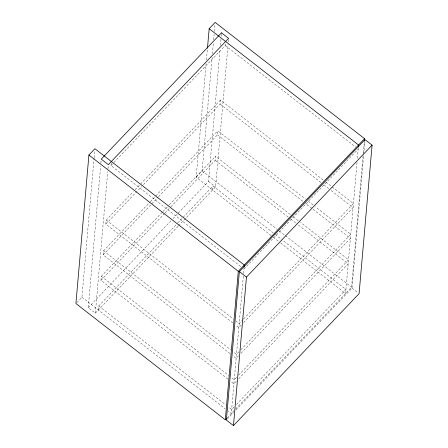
<?xml version="1.0" encoding="UTF-8"?>
<svg xmlns="http://www.w3.org/2000/svg" width="448" height="448" viewBox="0 0 448 448"><rect width="100%" height="100%" fill="white"/><g stroke="black" fill="none" stroke-linecap="round" stroke-linejoin="round"><path stroke-width="0.34" stroke-dasharray="2.24 1.68" d="M76.838 302.557L81.911 297.231L94.052 158.474M94.114 157.774L94.786 150.108M178.086 226.268L95.346 313.169L88.25 307.647L100.638 166.102M100.878 163.313L101.186 159.83M95.346 313.169L107.733 171.629M107.974 168.84L108.282 165.351M98.347 310.022L98.7 305.99L177.285 223.451M227.83 379.098L100.946 280.319L101.298 276.287L162.529 211.977M230.059 353.64L103.174 254.856L103.527 250.83L149.811 202.216M232.753 322.874L105.862 224.095L106.215 220.063L133.218 191.705M240.632 266.465L110.986 165.536L111.222 162.848M271.146 235.581L196.179 177.218L206.119 63.56M206.427 60.077L207.34 49.616M196.179 177.218L202.177 170.918L212.117 57.266M212.425 53.777L213.399 42.622M213.646 39.833L214.133 34.255M214.374 31.466L214.984 24.494M172.917 218.725L208.516 181.334L220.041 49.554M220.41 45.371L220.959 39.094M221.2 36.305L221.385 34.21M212.61 190.008L212.962 185.976L273.095 232.792M170.856 206.892L215.208 160.306L215.561 156.274L291.144 215.113M158.614 196.622L217.437 134.848L217.79 130.816L305.508 199.102M143.472 184.598L220.13 104.082L220.483 100.05L323.646 180.365M113.882 162.495L225.249 45.522L225.484 42.834M178.567 225.764L215.611 186.861L228.054 44.615M228.295 41.826L228.603 38.343M243.32 276.164L231.302 413.526L227.993 410.95M243.561 273.375L243.992 268.498M357.034 162.428L345.565 293.513L279.362 241.976M357.398 158.245L358.254 148.484M235.642 408.968L351.562 287.213L363.093 155.434M363.339 152.645L364.314 141.49M235.995 409.965L351.994 288.126L363.647 154.952M363.709 154.252L364.868 141.008M110.986 165.536L113.4 163.005M135.145 189.678L220.483 100.05M105.862 224.095L141.54 186.62M150.293 201.706L217.79 130.816M103.174 254.856L158.133 197.131M163.01 211.473L168.795 205.391M169.277 204.887L215.561 156.274M100.946 280.319L164.584 213.478M165.066 212.968L170.369 207.402M88.25 307.647L170.99 220.746M177.766 222.942L212.962 185.976M243.942 269.041L358.204 149.027M243.029 319.519L239.17 323.568L235.861 320.992M243.51 319.01L353.438 203.554L331.923 186.805M241.231 325.069L238.818 327.6L235.508 325.024M243.639 322.538L353.086 207.586L329.913 189.549M238.89 351.798L236.482 354.334L233.167 351.753M240.817 349.776L350.745 234.321L315.437 206.83M238.538 355.83L236.13 358.361L232.82 355.785M240.951 353.298L350.392 238.353L305.155 203.134M236.662 377.261L234.254 379.792L231.493 377.647M238.594 375.234L348.516 259.778L300.518 222.415M236.309 381.293L233.901 383.824L230.591 381.248M238.722 378.762L348.163 263.81L296.856 223.871M234.063 406.963L231.655 409.494L228.346 406.918M236.477 404.432L345.918 289.481L281.921 239.663M227.147 417.889L235.161 409.478M227.326 419.065L233.587 412.49M225.249 45.522L355.449 146.882M325.853 182.078L331.369 186.374M220.13 104.082L321.636 183.103M323.842 184.822L329.364 189.118M308.263 201.247L313.23 205.117M217.437 134.848L302.949 201.415M293.35 216.832L298.312 220.696M215.208 160.306L288.585 217.426M290.791 219.145L296.307 223.44M202.177 170.918L277.144 229.281M279.35 231L284.861 235.29M285.415 235.715L351.562 287.213M351.994 288.126L357.997 292.802M208.516 181.334L215.611 186.861M275.302 234.511L281.372 239.232M273.297 237.25L278.813 241.545M106.215 220.063L233.654 319.273M103.527 250.83L230.961 350.039M101.298 276.287L228.738 375.497M98.7 305.99L225.585 404.774M81.911 297.231L225.238 408.806"/><path stroke-width="0.67" d="M244.11 267.103L244.294 265.009L94.909 148.714L88.911 155.014L75.914 303.526L225.305 419.826L226.688 418.37M207.463 48.222L209.171 28.7L215.169 22.4L364.554 138.695L364.375 140.79M225.305 419.826L238.297 271.309L364.554 138.695M239.361 271.561L226.369 420.078L233.464 425.6L359.089 293.653L372.086 145.135L364.986 139.614L239.361 271.561L246.456 277.082L233.464 425.6M358.378 147.09L358.557 144.995L209.171 28.7M246.456 277.082L372.086 145.135M88.911 155.014L238.297 271.309M221.508 32.816L101.242 159.13L108.343 164.657L228.603 38.343L221.508 32.816"/></g></svg>
